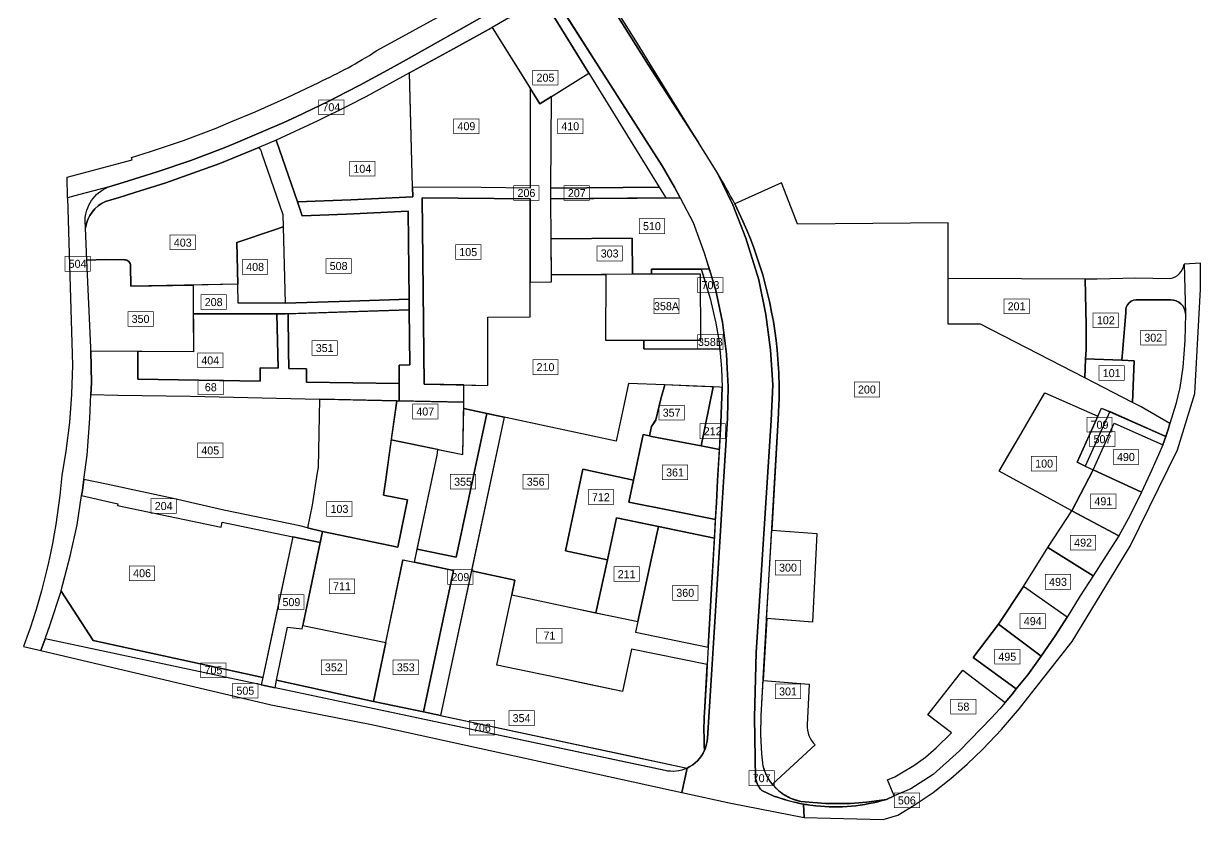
# Model space of a CAD drawing. Header units: metres. Extents: x 178168 to 178830, y 612718 to 613412.
# Drawn here: x 178168 to 178830, y 612718 to 613166 of the extents above; entities that cross this region are included whole.
import ezdxf
from ezdxf.enums import TextEntityAlignment as Align

# ---------------------------------------------------------------- set-up
doc = ezdxf.new("R2010")
doc.units = ezdxf.units.M
doc.header["$MEASUREMENT"] = 0
doc.layers.add('pcell', color=160, linetype='Continuous')
doc.layers.add('scellno', color=160, linetype='Continuous')
doc.styles.add('mvt-nos', font='mvt-nos')

# ---------------------------------------------------------------- blocks, each defined once
blk = doc.blocks.new('Cellno')
at = {"layer": 'scellno', "const_width": 0.25}
blk.add_lwpolyline([(-4.74, -2.76), (-4.74, 2.76), (4.74, 2.76), (4.74, -2.76)], close=True, dxfattribs=at)
at = {"layer": 'scellno', "style": 'mvt-nos'}
blk.add_attdef('CELLNO', text='', height=3, dxfattribs=at).set_placement((0, -1.6), align=Align.CENTER)
at = {"layer": 'scellno', "style": 'mvt-nos', "flags": 1}
for tag, p in [('CODE', (0, -6.25)), ('AREA', (0, -9.26))]:
    blk.add_attdef(tag, text='', height=2.5, dxfattribs=at).set_placement(p, align=Align.CENTER)

msp = doc.modelspace()

# ---------------------------------------------------------------- linework, layer by layer
at = {"layer": 'pcell'}
for points in [[(178491.53, 613189.63), (178490.1, 613188.74, 0.027406), (178490.89, 613187.39), (178500.99, 613171.87), (178519.78, 613142.22), (178547.81, 613098.71), (178520.62, 613142.67), (178514.38, 613152.76), (178502.17, 613172.5), (178491.53, 613189.63)], [(178491.81, 613141.17), (178467.85, 613178.72, 0.191488), (178460.09, 613184.28, 0.191488), (178450.63, 613182.99), (178437.28, 613175.48), (178441.16, 613168.68), (178451.05, 613174.87, -0.396398), (178464.53, 613172.45), (178486.12, 613137.61), (178525.8, 613073.46), (178529.49, 613067.49), (178537.59, 613067.56), (178534.26, 613073.53), (178527.32, 613085.52), (178491.81, 613141.17)], [(178458.66, 613120.44), (178486.12, 613137.61), (178464.53, 613172.45, 0.396398), (178451.05, 613174.87), (178441.16, 613168.68), (178431.86, 613163.29)], [(178315.41, 613008.28), (178351.73, 613009.48), (178385.02, 613010.58), (178384.46, 613059.96), (178349.92, 613058.28), (178324.95, 613057.35), (178322.22, 613065.26), (178310.23, 613100), (178300.47, 613095.92, -0.085499), (178302.1, 613092.94), (178314.08, 613058.2), (178314.26, 613051.32)], [(178300.47, 613095.92, -0.085499), (178302.1, 613092.94), (178314.08, 613058.2), (178314.26, 613051.32), (178309.31, 613049.64), (178288.13, 613042.47), (178288.77, 613018.93), (178228.54, 613017.83), (178228.36, 613029.27, 0.194134), (178227.34, 613031.68, 0.194134), (178224.93, 613032.71), (178214.07, 613032.94), (178203.82, 613032.57), (178202.98, 613050.71, -0.248022), (178214.21, 613065.58), (178222.02, 613067.75), (178230.81, 613070.52), (178248.29, 613076.04), (178278.61, 613086.88)], [(178584.28, 612747.97, -0.048382), (178583.16, 612776.43), (178584.63, 612804.04), (178592.8, 612946.28, 0.018494), (178593.16, 612961.41, 0.02228), (178592.06, 612982.04, 0.092863), (178568.22, 613064.09, 0.02178), (178558.33, 613081.71), (178567.14, 613063.6), (178574.44, 613044.95), (178581.7, 613021.48), (178585.65, 613001.97), (178588.37, 612982.16), (178589.71, 612962.37), (178588.68, 612942.44), (178580.31, 612811.92), (178579.31, 612775.43), (178579.98, 612741.04, 0.127886), (178583.41, 612734.31), (178590.26, 612731.25, 0.06085), (178613.87, 612725.72, 0.050124), (178633.87, 612725.56, 0.050122), (178653.5, 612729.38), (178642.35, 612727.79, -0.055279), (178605.48, 612728.24, -0.28766), (178584.28, 612747.97, -0.048382)], [(178203.82, 613032.57), (178202.98, 613050.71), (178202.83, 613054.71, -0.145568), (178206.4, 613065.99, -0.145481), (178215.55, 613073.48), (178199.13, 613069.3), (178192.99, 613067.56), (178195.66, 612973.41), (178195.25, 612957.25), (178194.04, 612941.16), (178192.01, 612925.13), (178189.65, 612911.54), (178188.54, 612900.24, -0.060895), (178168.19, 612815.38), (178177.98, 612813.07), (178180.32, 612819.61), (178183.24, 612827.77), (178189.31, 612846.47), (178189.41, 612846.8), (178194.43, 612866.16), (178198.39, 612883.72), (178200.85, 612900.12), (178200.85, 612900.13), (178201.27, 612902.94), (178202.1, 612909.19), (178202.11, 612909.19), (178203.93, 612922.82), (178205.56, 612943.46), (178206.11, 612956.93), (178206.39, 612963.55), (178206.12, 612981.29), (178206.09, 612983.5), (178203.82, 613032.57)], [(178589.42, 612737.87, 0.17718), (178605.48, 612728.24, 0.055279), (178642.35, 612727.79), (178653.5, 612729.38), (178657.98, 612731.32), (178654.1, 612740.3), (178654.1, 612740.3), (178654.1, 612740.3), (178654.22, 612740.35), (178658.18, 612742.13), (178662.04, 612744.21), (178668.96, 612748.44), (178675.46, 612753.13), (178681.58, 612758.3), (178690.11, 612766.79), (178676.76, 612776.89), (178696.45, 612802.05), (178720.29, 612783.86), (178724.36, 612788.79), (178726.54, 612791.43), (178702.35, 612809.17), (178716.58, 612827.95), (178730.57, 612848.99), (178744.27, 612870.93), (178757.79, 612891.65), (178716.93, 612913.83), (178729.14, 612934.71), (178735.9, 612946.27), (178742.72, 612957.92), (178772.5, 612944.82), (178774.57, 612949.39), (178774.57, 612949.39), (178810.7, 612933.4), (178812.05, 612937.39), (178813.03, 612940.6), (178796.75, 612950.04), (178791.99, 612952.51), (178765.09, 612966.35), (178706.4, 612996.51), (178688.21, 612996.52), (178688.23, 613022.35), (178688.24, 613053.53), (178603.44, 613052.72), (178602.78, 613054.86), (178594.49, 613076.04), (178568.22, 613064.09, -0.092863), (178592.06, 612982.04, -0.02228), (178593.16, 612961.41, -0.018494), (178592.8, 612946.28), (178589.04, 612880.81), (178614.4, 612878.8), (178611.9, 612829), (178586.18, 612831.04), (178584.21, 612796.19), (178610.15, 612794.14), (178609.01, 612771.36, 0.23175), (178613.49, 612760.09)], [(178206.12, 612981.29), (178206.09, 612983.5), (178203.82, 613032.57), (178214.07, 613032.94), (178224.93, 613032.71, -0.194134), (178227.34, 613031.68, -0.194134), (178228.36, 613029.27), (178228.54, 613017.83), (178263.62, 613018.47), (178263.73, 612980.99), (178206.12, 612981.29)], [(178820.94, 613030.32), (178821.74, 613002.29), (178821.4, 612987.26), (178820.26, 612972.37), (178818.56, 612960.93), (178816.37, 612951.56), (178813.03, 612940.6), (178812.05, 612937.39), (178810.68, 612933.41), (178809.09, 612928.65), (178806.54, 612923), (178802.89, 612914.65), (178797.03, 612902), (178790.72, 612889.23), (178784.22, 612877.45), (178777.06, 612866.43), (178769.77, 612855.12), (178762.57, 612843.83), (178755.21, 612831.88), (178748.37, 612821.33), (178740.49, 612809.83), (178733.04, 612799.37), (178726.54, 612791.43), (178724.36, 612788.79), (178720.29, 612783.86), (178717.39, 612780.35), (178712.7, 612775.24), (178694.73, 612756.61), (178679.9, 612743.3), (178667.25, 612735.32), (178657.98, 612731.32), (178653.5, 612729.38, -0.050122), (178633.87, 612725.56, -0.050124), (178613.87, 612725.72, -0.017466), (178606.96, 612726.72), (178607.32, 612719.17), (178651.66, 612718.09), (178659.91, 612720.54), (178669.2, 612726.09), (178679.75, 612733.26), (178689.85, 612741.09), (178699, 612749.16), (178707.79, 612757.62), (178718.35, 612768.75), (178728.31, 612780.42), (178732.98, 612786.5), (178758.07, 612818.22), (178790.62, 612871.76), (178817.19, 612925.79), (178826.97, 612957.47), (178830.14, 613016.2), (178830.17, 613030.76)], [(178549.38, 613027.45), (178550.22, 613024.71), (178554.4, 613011.03), (178557.64, 612997.14), (178559.24, 612987.57), (178560.08, 612980.26), (178560.8, 612971.65), (178561.16, 612961), (178560.44, 612940.87), (178558.61, 612908.64), (178557.91, 612896.28), (178557.3, 612885.66), (178557.03, 612880.83), (178555.35, 612851.2), (178553.29, 612815), (178552.73, 612805.11), (178552.44, 612799.99), (178551.2, 612778.24, 0.029534), (178551.25, 612757, 0.003978), (178551.38, 612757.29, 0.085425), (178552.91, 612763.87), (178554.93, 612796.31), (178556.06, 612814.44), (178556.06, 612814.44), (178560.16, 612880.16), (178560.95, 612892.86), (178561.89, 612907.85), (178564.12, 612943.58), (178564.51, 612961.55), (178563.99, 612971.65), (178563.58, 612979.57), (178561.28, 612997.6), (178557.52, 613015.41), (178554.68, 613024.73), (178553.85, 613027.45)], [(178820.94, 613030.32), (178821.74, 613002.29, 0.415165), (178813.35, 613010.21), (178795.51, 613010.2, 0.516275), (178788.2, 613003.14), (178786.54, 612982.72), (178786.03, 612976.24), (178765.55, 612977.08), (178765.8, 612982.01), (178765.89, 612996.01), (178765.27, 613022), (178772.12, 613021.97), (178793.6, 613022.56), (178813.07, 613022.24, 0.168508), (178818.41, 613024.92, 0.168508)], [(178792.94, 612975.95), (178786.03, 612976.24), (178786.54, 612982.72), (178788.2, 613003.14, -0.516275), (178795.51, 613010.2), (178813.35, 613010.21, -0.415165), (178821.74, 613002.29), (178821.4, 612987.26), (178820.26, 612972.37), (178818.56, 612960.93), (178816.37, 612951.56), (178813.03, 612940.6), (178796.75, 612950.04), (178791.99, 612952.51)], [(178552.73, 612805.11), (178510.24, 612813.73), (178505.03, 612790.03), (178468.89, 612797.68), (178434.37, 612804.89), (178442.83, 612844.41), (178444.59, 612852.66), (178420.17, 612857.91), (178402.79, 612776.45), (178541.45, 612746.98), (178541.45, 612746.98), (178541.45, 612746.98, 0.182008), (178551.25, 612757, -0.029534), (178551.2, 612778.24)], [(178309.65, 612792.13), (178301.81, 612793.8), (178180.32, 612819.61), (178177.98, 612813.07), (178307.47, 612782.53), (178363.95, 612771.56), (178538.44, 612733.27), (178541.45, 612746.98, -0.161333), (178529, 612745.54), (178309.65, 612792.13)], [(178310.51, 612796.3), (178365.11, 612784.42), (178365.11, 612784.42), (178393.09, 612778.51), (178484.58, 612759.11), (178504.15, 612754.95), (178541.45, 612746.98, -0.163756), (178528.81, 612745.58), (178309.65, 612792.13)], [(178610.15, 612794.14), (178609.01, 612771.36, 0.23175), (178613.49, 612760.09), (178589.42, 612737.87), (178589.42, 612737.87), (178589.42, 612737.87), (178589.42, 612737.87), (178589.42, 612737.87, -0.105122), (178584.28, 612747.97), (178584.28, 612747.97, -0.048299), (178583.16, 612776.47), (178584.21, 612796.19)]]:
    msp.add_lwpolyline(points, format="xyb", close=True, dxfattribs=at)
for points in [[(178427.63, 613170.06), (178385.05, 613146.1), (178375.04, 613140.47), (178357.36, 613130.89), (178350.02, 613127.11), (178339.55, 613121.73), (178321.51, 613113.02), (178314.55, 613109.95), (178303.25, 613104.96), (178288.78, 613098.91), (178280.96, 613095.64), (178262.21, 613088.53), (178243.26, 613082.1), (178224.16, 613076.09), (178215.55, 613073.48), (178199.13, 613069.3), (178192.99, 613067.56), (178192.66, 613079.26), (178229.32, 613088.96), (178228.97, 613090.18), (178239.53, 613093.51), (178258.15, 613099.83), (178276.52, 613106.79), (178284.81, 613110.26), (178298.52, 613115.99), (178316.47, 613123.91), (178334.2, 613132.47, 0.035194), (178366.61, 613150.1), (178375.24, 613154.84), (178421.16, 613180.2)], [(178441.16, 613168.68), (178431.86, 613163.29), (178409.99, 613151.3), (178385.27, 613137.77), (178385.27, 613137.77), (178360.77, 613124.36), (178350.32, 613119.09), (178333.8, 613110.77), (178310.23, 613100), (178300.47, 613095.92), (178278.61, 613086.88), (178278.61, 613086.88), (178278.61, 613086.88), (178248.29, 613076.04), (178230.81, 613070.52), (178222.02, 613067.75), (178214.21, 613065.58), (178214.21, 613065.58, 0.248022), (178202.98, 613050.71), (178202.83, 613054.71, -0.145568), (178206.4, 613065.99, -0.145481), (178215.55, 613073.48), (178224.16, 613076.09), (178243.26, 613082.1), (178262.21, 613088.53), (178280.96, 613095.64), (178288.78, 613098.91), (178303.25, 613104.96), (178314.55, 613109.95), (178321.51, 613113.02), (178339.55, 613121.73), (178350.02, 613127.11), (178357.36, 613130.89), (178375.04, 613140.47), (178385.05, 613146.1), (178427.63, 613170.06)], [(178469.75, 613175.75), (178491.81, 613141.17), (178527.32, 613085.52), (178534.26, 613073.53), (178537.59, 613067.56), (178544.78, 613053.72), (178551.03, 613036.68), (178554.68, 613024.73), (178557.52, 613015.41), (178561.28, 612997.6), (178563.58, 612979.57), (178563.99, 612971.65), (178564.51, 612961.55), (178564.12, 612943.58), (178561.89, 612907.85), (178560.95, 612892.86), (178560.16, 612880.16), (178556.06, 612814.44), (178554.93, 612796.31), (178552.91, 612763.87, -0.085425), (178551.38, 612757.29, -0.003978), (178551.25, 612757, -0.182008), (178541.45, 612746.98), (178538.44, 612733.27), (178565.96, 612727.23), (178607.32, 612719.17), (178606.96, 612726.72, -0.043338), (178590.26, 612731.25), (178583.41, 612734.31, -0.127886), (178579.98, 612741.04), (178579.31, 612775.43), (178580.31, 612811.92), (178588.68, 612942.44), (178588.68, 612942.44), (178589.71, 612962.37), (178588.37, 612982.16), (178585.65, 613001.97), (178581.7, 613021.48), (178574.44, 613044.95), (178567.14, 613063.6), (178558.33, 613081.71), (178547.81, 613098.71), (178519.78, 613142.22), (178500.99, 613171.87)]]:
    msp.add_lwpolyline(points, format="xyb", dxfattribs=at)
at = {"layer": 'pcell', "linetype": 'Continuous'}
for points in [[(178453.21, 613073.07), (178425.68, 613073.3), (178386.99, 613073.63), (178385.84, 613116.74), (178385.27, 613137.77), (178409.99, 613151.3), (178431.86, 613163.29), (178453.21, 613129.16)], [(178525.8, 613073.46), (178464.78, 613072.97), (178465.19, 613124.53), (178486.12, 613137.61)], [(178525.8, 613073.46), (178529.49, 613067.49), (178464.73, 613066.97), (178464.78, 613072.97)], [(178557.37, 612886.78), (178533.13, 612891.6), (178508.67, 612896.46), (178511.31, 612908.83), (178482.69, 612914.92), (178472.94, 612869.13), (178496.58, 612864.1), (178501.65, 612887.63), (178501.65, 612887.63), (178556.77, 612876.25), (178556.77, 612876.25)], [(178555.35, 612851.2), (178556.77, 612876.25), (178525.39, 612882.73), (178521.69, 612866.61), (178513.69, 612829.44), (178512.34, 612823.31), (178553.29, 612815)]]:
    msp.add_lwpolyline(points, close=True, dxfattribs=at)
at = {"layer": 'pcell'}
for points in [[(178387.14, 613068.1), (178386.99, 613073.63), (178385.27, 613137.77), (178360.77, 613124.36), (178350.32, 613119.09), (178333.8, 613110.77), (178310.23, 613100), (178322.22, 613065.26), (178352.32, 613066.37)], [(178453.21, 613129.16), (178453.21, 613073.07), (178425.68, 613073.3), (178386.99, 613073.63), (178387.14, 613068.1), (178352.32, 613066.37), (178322.22, 613065.26), (178324.95, 613057.35), (178349.92, 613058.28), (178384.46, 613059.96), (178385.02, 613010.58), (178385.08, 613004.58), (178385.43, 612973.61), (178379.43, 612973.54), (178379.43, 612963.11), (178379.47, 612953.49), (178415.84, 612952.75), (178415.85, 612962.37), (178393.55, 612962.82), (178392.38, 613067.59), (178453.21, 613067.07), (178453.21, 613020.23), (178465.21, 613020.24), (178464.96, 613044.47), (178464.73, 613066.97), (178464.78, 613072.97), (178465.19, 613124.53), (178458.66, 613120.44)], [(178453.21, 613067.07), (178392.38, 613067.59), (178393.55, 612962.82), (178429.4, 612962.1), (178429.3, 613000.54), (178429.3, 613000.54), (178453.21, 613000.66)], [(178510.56, 613044.84), (178464.96, 613044.47), (178464.73, 613066.97), (178537.59, 613067.56), (178544.78, 613053.72), (178551.03, 613036.68), (178553.85, 613027.45), (178521.41, 613027.49), (178521.41, 613024.59), (178510.67, 613024.55)], [(178315.41, 613008.28), (178288.93, 613008.32), (178288.77, 613018.93), (178288.13, 613042.47), (178309.31, 613049.64), (178314.26, 613051.32)], [(178510.56, 613044.84), (178510.67, 613024.55), (178495.79, 613024.43), (178493.31, 613024.41), (178465.17, 613024.19), (178464.96, 613044.47)], [(178415.85, 612962.37), (178415.85, 612962.37), (178415.85, 612962.37), (178429.4, 612962.1), (178429.3, 613000.54), (178453.21, 613000.66), (178453.21, 613020.23), (178465.21, 613020.24), (178465.21, 613020.24), (178465.17, 613024.19), (178465.17, 613024.19), (178495.79, 613024.43), (178495.48, 612987.46), (178517.17, 612987.48), (178517.17, 612982.75), (178559.83, 612982.42), (178560.08, 612980.26), (178560.8, 612971.65), (178561.16, 612961), (178559.73, 612961.06), (178544.91, 612961.68), (178528.94, 612962.35), (178508.42, 612963.21), (178501.52, 612930.8), (178415.76, 612949.05), (178415.84, 612952.75)], [(178549.19, 612987.52), (178549.19, 612987.52), (178549.04, 613024.7), (178521.41, 613024.59), (178510.67, 613024.55), (178495.79, 613024.43), (178495.48, 612987.46)], [(178517.17, 612982.75), (178517.17, 612987.48), (178549.19, 612987.52), (178549.04, 613024.7), (178521.41, 613024.59), (178521.41, 613027.49), (178549.38, 613027.45), (178554.4, 613011.03), (178557.64, 612997.14), (178559.24, 612987.57), (178559.83, 612982.42)], [(178315.57, 613002.28), (178385.08, 613004.58), (178385.02, 613010.58), (178351.73, 613009.48), (178315.41, 613008.28), (178288.93, 613008.32), (178288.77, 613018.93), (178263.62, 613018.47), (178263.66, 613002.37)], [(178765.09, 612966.35), (178706.4, 612996.51), (178688.21, 612996.52), (178688.23, 613022.35), (178729.51, 613022.16), (178765.27, 613022), (178765.89, 612996.01), (178765.8, 612982.01), (178765.55, 612977.08)], [(178379.43, 612963.09), (178379.43, 612973.54), (178385.43, 612973.61), (178385.08, 613004.58), (178317.07, 613002.33), (178317.31, 612981.94), (178317.43, 612971.65), (178327.43, 612971.48), (178327.3, 612963.98)], [(178379.43, 612963.09), (178327.3, 612963.98), (178327.43, 612971.48), (178317.43, 612971.65), (178317.31, 612981.94), (178317.07, 613002.33), (178315.57, 613002.28), (178310.57, 613002.29), (178311.38, 612971.78), (178301.38, 612971.95), (178301.25, 612964.48), (178232.47, 612965.67), (178232.48, 612981.15), (178206.12, 612981.29), (178206.39, 612963.55), (178206.11, 612956.93), (178221.17, 612956.68), (178262.09, 612955.98), (178334.62, 612954.38), (178337.01, 612954.33), (178378.19, 612953.51), (178379.47, 612953.49)], [(178232.47, 612965.67), (178301.25, 612964.48), (178301.38, 612971.95), (178311.38, 612971.78), (178310.57, 613002.29), (178263.66, 613002.37), (178263.73, 612980.99), (178232.48, 612981.15)], [(178765.55, 612977.08), (178786.03, 612976.24), (178792.94, 612975.95), (178791.99, 612952.51), (178765.09, 612966.35)], [(178508.42, 612963.21), (178501.52, 612930.8), (178438.57, 612944.2), (178420.17, 612857.91), (178444.59, 612852.66), (178444.59, 612852.66), (178444.59, 612852.66), (178442.83, 612844.41), (178479.64, 612836.55), (178489.64, 612834.34), (178490.16, 612834.23), (178496.58, 612864.1), (178472.94, 612869.13), (178482.69, 612914.92), (178511.31, 612908.83), (178516.75, 612934.42), (178520.27, 612933.67), (178521.43, 612939.09), (178523.87, 612942.8), (178526.71, 612954.64), (178528.94, 612962.35)], [(178556.16, 612961.21), (178528.94, 612962.35), (178526.71, 612954.64), (178523.87, 612942.8), (178523.77, 612942.64), (178521.43, 612939.09), (178520.27, 612933.67), (178521.42, 612933.45), (178549.34, 612928.05)], [(178560.44, 612940.87), (178561.16, 612961), (178559.73, 612961.06), (178556.16, 612961.21), (178549.34, 612928.05), (178559.6, 612926.04)], [(178735.9, 612946.27), (178742.72, 612957.92), (178772.5, 612944.82), (178760.81, 612918.98), (178765.29, 612916.75), (178769.82, 612914.64), (178757.79, 612891.65), (178716.93, 612913.83), (178723.16, 612924.48), (178729.14, 612934.71)], [(178328, 612882.05), (178323.6, 612883.12), (178280.81, 612892.02), (178252.43, 612898.47), (178214.78, 612906.49), (178202.11, 612909.19), (178203.93, 612922.82), (178205.56, 612943.46), (178206.11, 612956.93), (178221.17, 612956.68), (178262.09, 612955.98), (178334.62, 612954.38), (178333.83, 612915.97), (178333.42, 612913.14), (178330.52, 612894.76)], [(178384.21, 612897.75), (178370.66, 612900.45), (178371.73, 612907.98), (178378.19, 612953.51), (178334.62, 612954.38), (178333.83, 612915.97), (178333.42, 612913.14), (178330.52, 612894.76), (178328, 612882.05), (178336.4, 612880.01), (178378.65, 612871.24)], [(178415.19, 612923.24), (178415.84, 612952.75), (178378.19, 612953.51), (178375.06, 612931.46), (178415.19, 612923.24)], [(178393.09, 612778.51), (178409.99, 612858.12), (178388.03, 612862.7), (178389.57, 612869.95), (178411.57, 612865.55), (178428.71, 612946.3), (178438.57, 612944.2), (178402.79, 612776.45)], [(178389.57, 612869.95), (178400.78, 612922.94), (178401.01, 612924.39), (178401.28, 612926.09), (178415.19, 612923.24), (178415.76, 612949.05), (178428.71, 612946.3), (178411.57, 612865.55)], [(178774.57, 612949.39), (178779.14, 612947.37), (178765.29, 612916.75), (178760.81, 612918.98)], [(178765.29, 612916.75), (178769.82, 612914.64), (178781.65, 612940.79), (178809.09, 612928.65), (178810.68, 612933.41), (178779.14, 612947.37)], [(178769.82, 612914.64), (178781.65, 612940.79), (178809.09, 612928.65), (178806.54, 612923), (178802.89, 612914.65), (178797.03, 612902)], [(178336.4, 612880.01), (178325.28, 612827.04), (178371.95, 612817.54), (178381.56, 612864.04), (178388.03, 612862.7), (178400.78, 612922.94), (178401.01, 612924.39), (178401.28, 612926.09), (178375.06, 612931.46), (178375.06, 612931.46), (178371.73, 612907.98), (178370.66, 612900.45), (178384.21, 612897.75), (178378.65, 612871.24), (178336.4, 612880.01)], [(178559.6, 612926.04), (178549.34, 612928.05), (178521.42, 612933.45), (178520.27, 612933.67), (178520.27, 612933.67), (178516.75, 612934.42), (178511.31, 612908.83), (178508.67, 612896.46), (178533.13, 612891.6), (178557.37, 612886.78), (178557.91, 612896.28), (178558.61, 612908.64)], [(178757.79, 612891.65), (178769.82, 612914.64), (178797.03, 612902), (178790.72, 612889.23), (178784.22, 612877.45)], [(178336.4, 612880.01), (178328, 612882.05), (178323.6, 612883.12), (178280.81, 612892.02), (178252.43, 612898.47), (178214.78, 612906.49), (178202.11, 612909.19), (178201.29, 612903.04), (178200.87, 612900.23), (178221.28, 612895.52), (178221.1, 612894.56), (178279.39, 612882.42), (178279.93, 612885.2), (178319.74, 612876.91), (178335.08, 612873.73)], [(178302.71, 612797.98), (178207.37, 612818.62), (178189.31, 612846.47), (178189.41, 612846.8), (178194.43, 612866.16), (178198.39, 612883.72), (178200.87, 612900.23), (178221.28, 612895.52), (178221.1, 612894.56), (178279.39, 612882.42), (178279.93, 612885.2), (178319.74, 612876.91)], [(178757.79, 612891.65), (178784.22, 612877.45), (178777.06, 612866.43), (178769.77, 612855.12), (178744.27, 612870.93)], [(178521.69, 612866.61), (178525.39, 612882.73), (178501.65, 612887.63), (178496.58, 612864.1), (178490.16, 612834.23), (178500.25, 612832.13), (178513.69, 612829.44)], [(178586.17, 612831.04), (178588.47, 612871.3), (178589.04, 612880.81), (178614.4, 612878.8), (178611.9, 612829)], [(178319.74, 612876.91), (178309.21, 612828.1), (178302.71, 612797.98), (178301.81, 612793.8), (178309.65, 612792.13), (178310.51, 612796.3), (178316.7, 612826.25), (178324.92, 612825.3), (178335.08, 612873.73)], [(178730.57, 612848.99), (178744.27, 612870.93), (178769.77, 612855.12), (178762.57, 612843.83), (178755.21, 612831.88)], [(178409.99, 612858.12), (178393.09, 612778.51), (178393.09, 612778.51), (178393.09, 612778.51), (178365.11, 612784.42), (178371.95, 612817.54), (178381.63, 612864.02)], [(178301.81, 612793.8), (178180.32, 612819.61), (178183.24, 612827.77), (178189.31, 612846.47), (178207.37, 612818.62), (178302.71, 612797.98)], [(178716.58, 612827.95), (178740.49, 612809.83), (178748.37, 612821.33), (178755.21, 612831.88), (178730.57, 612848.99)], [(178371.95, 612817.54), (178371.95, 612817.54), (178365.11, 612784.42), (178365.11, 612784.42), (178310.51, 612796.3), (178316.7, 612826.25), (178324.92, 612825.3), (178325.28, 612827.04)], [(178716.58, 612827.95), (178702.35, 612809.17), (178726.54, 612791.43), (178733.04, 612799.37), (178740.49, 612809.83)], [(178657.98, 612731.32), (178654.1, 612740.3), (178654.1, 612740.3), (178654.1, 612740.3), (178654.22, 612740.35), (178658.18, 612742.13), (178662.04, 612744.21), (178668.96, 612748.44), (178675.46, 612753.13), (178681.58, 612758.3), (178690.11, 612766.79), (178676.76, 612776.89), (178696.45, 612802.05), (178720.29, 612783.86), (178717.39, 612780.35), (178712.7, 612775.24), (178694.73, 612756.61), (178679.9, 612743.3), (178667.25, 612735.32)]]:
    msp.add_lwpolyline(points, close=True, dxfattribs=at)
at = {"layer": 'pcell', "elevation": 133.74}
msp.add_lwpolyline([(178505.03, 612790.03), (178483.48, 612794.5), (178468.89, 612797.68), (178434.37, 612804.89), (178442.83, 612844.41), (178479.64, 612836.55), (178489.93, 612834.28), (178500.25, 612832.13), (178513.69, 612829.44), (178512.34, 612823.31), (178553.29, 612815), (178552.73, 612805.11), (178510.24, 612813.73)], close=True, dxfattribs=at)

# ---------------------------------------------------------------- block references
at = {"layer": 'scellno'}
ref = msp.add_blockref('Cellno', (178461.76, 613135.1), dxfattribs=dict(at, xscale=1.5, yscale=1.5, zscale=1.5))
ref.add_attrib('CELLNO', '205', dxfattribs={"height": 4.5, "rotation": 360, "style": 'mvt-nos'}).set_placement((178461.76, 613135.1), align=Align.MIDDLE)
ref = msp.add_blockref('Cellno', (178341.32, 613118.49), dxfattribs=dict(at, xscale=1.5, yscale=1.5, zscale=1.5))
ref.add_attrib('CELLNO', '704', dxfattribs={"height": 4.5, "rotation": 360, "style": 'mvt-nos'}).set_placement((178341.32, 613118.49), align=Align.MIDDLE)
ref = msp.add_blockref('Cellno', (178417.29, 613107.8), dxfattribs=dict(at, xscale=1.5, yscale=1.5, zscale=1.5))
ref.add_attrib('CELLNO', '409', dxfattribs={"height": 4.5, "rotation": 360, "style": 'mvt-nos'}).set_placement((178417.29, 613107.8), align=Align.MIDDLE)
ref = msp.add_blockref('Cellno', (178475.7, 613107.8), dxfattribs=dict(at, xscale=1.5, yscale=1.5, zscale=1.5))
ref.add_attrib('CELLNO', '410', dxfattribs={"height": 4.5, "rotation": 360, "style": 'mvt-nos'}).set_placement((178475.7, 613107.8), align=Align.MIDDLE)
ref = msp.add_blockref('Cellno', (178358.73, 613083.9), dxfattribs=dict(at, xscale=1.5, yscale=1.5, zscale=1.5))
ref.add_attrib('CELLNO', '104', dxfattribs={"height": 4.5, "rotation": 360, "style": 'mvt-nos'}).set_placement((178358.73, 613083.9), align=Align.MIDDLE)
ref = msp.add_blockref('Cellno', (178451.06, 613070.28), dxfattribs=dict(at, xscale=1.5, yscale=1.5, zscale=1.5))
ref.add_attrib('CELLNO', '206', dxfattribs={"height": 4.5, "rotation": 360, "style": 'mvt-nos'}).set_placement((178451.06, 613070.28), align=Align.MIDDLE)
ref = msp.add_blockref('Cellno', (178479.37, 613070.2), dxfattribs=dict(at, xscale=1.5, yscale=1.5, zscale=1.5))
ref.add_attrib('CELLNO', '207', dxfattribs={"height": 4.5, "rotation": 360, "style": 'mvt-nos'}).set_placement((178479.37, 613070.2), align=Align.MIDDLE)
ref = msp.add_blockref('Cellno', (178521.65, 613051.63), dxfattribs=dict(at, xscale=1.5, yscale=1.5, zscale=1.5))
ref.add_attrib('CELLNO', '510', dxfattribs={"height": 4.5, "rotation": 360, "style": 'mvt-nos'}).set_placement((178521.65, 613051.63), align=Align.MIDDLE)
at = {"layer": 'scellno', "xscale": 1.5, "yscale": 1.5, "zscale": 1.5}
msp.add_blockref('Cellno', (178257.75, 613042.52), dxfattribs=at).add_auto_attribs({'CELLNO': '403'})
at = {"layer": 'scellno'}
ref = msp.add_blockref('Cellno', (178418.3, 613037.05), dxfattribs=dict(at, xscale=1.5, yscale=1.5, zscale=1.5))
ref.add_attrib('CELLNO', '105', dxfattribs={"height": 4.5, "rotation": 360, "style": 'mvt-nos'}).set_placement((178418.3, 613037.05), align=Align.MIDDLE)
ref = msp.add_blockref('Cellno', (178497.86, 613036.27), dxfattribs=dict(at, xscale=1.5, yscale=1.5, zscale=1.5))
ref.add_attrib('CELLNO', '303', dxfattribs={"height": 4.5, "rotation": 360, "style": 'mvt-nos'}).set_placement((178497.86, 613036.27), align=Align.MIDDLE)
ref = msp.add_blockref('Cellno', (178198.6, 613030.46), dxfattribs=dict(at, xscale=1.5, yscale=1.5, zscale=1.5))
ref.add_attrib('CELLNO', '504', dxfattribs={"height": 4.5, "rotation": 360, "style": 'mvt-nos'}).set_placement((178198.6, 613030.46), align=Align.MIDDLE)
ref = msp.add_blockref('Cellno', (178298.44, 613028.72), dxfattribs=dict(at, xscale=1.5, yscale=1.5, zscale=1.5))
ref.add_attrib('CELLNO', '408', dxfattribs={"height": 4.5, "rotation": 360, "style": 'mvt-nos'}).set_placement((178298.44, 613028.72), align=Align.MIDDLE)
ref = msp.add_blockref('Cellno', (178345.42, 613029.21), dxfattribs=dict(at, xscale=1.5, yscale=1.5, zscale=1.5))
ref.add_attrib('CELLNO', '508', dxfattribs={"height": 4.5, "rotation": 360, "style": 'mvt-nos'}).set_placement((178345.42, 613029.21), align=Align.MIDDLE)
ref = msp.add_blockref('Cellno', (178554.55, 613018.46), dxfattribs=dict(at, xscale=1.5, yscale=1.5, zscale=1.5))
ref.add_attrib('CELLNO', '703', dxfattribs={"height": 4.5, "rotation": 360, "style": 'mvt-nos'}).set_placement((178554.55, 613018.46), align=Align.MIDDLE)
ref = msp.add_blockref('Cellno', (178275.12, 613008.94), dxfattribs=dict(at, xscale=1.5, yscale=1.5, zscale=1.5))
ref.add_attrib('CELLNO', '208', dxfattribs={"height": 4.5, "rotation": 360, "style": 'mvt-nos'}).set_placement((178275.12, 613008.94), align=Align.MIDDLE)
ref = msp.add_blockref('Cellno', (178529.84, 613006.64), dxfattribs=dict(at, xscale=1.5, yscale=1.5, zscale=1.5))
ref.add_attrib('CELLNO', '358A', dxfattribs={"height": 4.5, "rotation": 360, "style": 'mvt-nos'}).set_placement((178529.84, 613006.64), align=Align.MIDDLE)
ref = msp.add_blockref('Cellno', (178726.73, 613006.56), dxfattribs=dict(at, xscale=1.5, yscale=1.5, zscale=1.5))
ref.add_attrib('CELLNO', '201', dxfattribs={"height": 4.5, "rotation": 360, "style": 'mvt-nos'}).set_placement((178726.73, 613006.56), align=Align.MIDDLE)
ref = msp.add_blockref('Cellno', (178234.02, 612999.49), dxfattribs=dict(at, xscale=1.5, yscale=1.5, zscale=1.5))
ref.add_attrib('CELLNO', '350', dxfattribs={"height": 4.5, "rotation": 360, "style": 'mvt-nos'}).set_placement((178234.02, 612999.49), align=Align.MIDDLE)
ref = msp.add_blockref('Cellno', (178776.92, 612998.72), dxfattribs=dict(at, xscale=1.5, yscale=1.5, zscale=1.5))
ref.add_attrib('CELLNO', '102', dxfattribs={"height": 4.5, "rotation": 360, "style": 'mvt-nos'}).set_placement((178776.92, 612998.72), align=Align.MIDDLE)
ref = msp.add_blockref('Cellno', (178554.55, 612986.55), dxfattribs=dict(at, xscale=1.5, yscale=1.5, zscale=1.5))
ref.add_attrib('CELLNO', '358B', dxfattribs={"height": 4.5, "rotation": 360, "style": 'mvt-nos'}).set_placement((178554.55, 612986.55), align=Align.MIDDLE)
ref = msp.add_blockref('Cellno', (178803.62, 612988.95), dxfattribs=dict(at, xscale=1.5, yscale=1.5, zscale=1.5))
ref.add_attrib('CELLNO', '302', dxfattribs={"height": 4.5, "rotation": 360, "style": 'mvt-nos'}).set_placement((178803.62, 612988.95), align=Align.MIDDLE)
ref = msp.add_blockref('Cellno', (178337.57, 612983.12), dxfattribs=dict(at, xscale=1.5, yscale=1.5, zscale=1.5))
ref.add_attrib('CELLNO', '351', dxfattribs={"height": 4.5, "rotation": 360, "style": 'mvt-nos'}).set_placement((178337.57, 612983.12), align=Align.MIDDLE)
ref = msp.add_blockref('Cellno', (178273.21, 612976.16), dxfattribs=dict(at, xscale=1.5, yscale=1.5, zscale=1.5))
ref.add_attrib('CELLNO', '404', dxfattribs={"height": 4.5, "rotation": 360, "style": 'mvt-nos'}).set_placement((178273.21, 612976.16), align=Align.MIDDLE)
ref = msp.add_blockref('Cellno', (178461.78, 612972.36), dxfattribs=dict(at, xscale=1.5, yscale=1.5, zscale=1.5))
ref.add_attrib('CELLNO', '210', dxfattribs={"height": 4.5, "rotation": 360, "style": 'mvt-nos'}).set_placement((178461.78, 612972.36), align=Align.MIDDLE)
ref = msp.add_blockref('Cellno', (178780.23, 612969.02), dxfattribs=dict(at, xscale=1.5, yscale=1.5, zscale=1.5))
ref.add_attrib('CELLNO', '101', dxfattribs={"height": 4.5, "rotation": 360, "style": 'mvt-nos'}).set_placement((178780.23, 612969.02), align=Align.MIDDLE)
ref = msp.add_blockref('Cellno', (178273.51, 612961.08), dxfattribs=dict(at, xscale=1.5, yscale=1.5, zscale=1.5))
ref.add_attrib('CELLNO', '68', dxfattribs={"height": 4.5, "rotation": 360, "style": 'mvt-nos'}).set_placement((178273.51, 612961.08), align=Align.MIDDLE)
ref = msp.add_blockref('Cellno', (178642.56, 612959.79), dxfattribs=dict(at, xscale=1.5, yscale=1.5, zscale=1.5))
ref.add_attrib('CELLNO', '200', dxfattribs={"height": 4.5, "rotation": 360, "style": 'mvt-nos'}).set_placement((178642.56, 612959.79), align=Align.MIDDLE)
ref = msp.add_blockref('Cellno', (178394.15, 612947.43), dxfattribs=dict(at, xscale=1.5, yscale=1.5, zscale=1.5))
ref.add_attrib('CELLNO', '407', dxfattribs={"height": 4.5, "rotation": 360, "style": 'mvt-nos'}).set_placement((178394.15, 612947.43), align=Align.MIDDLE)
ref = msp.add_blockref('Cellno', (178532.72, 612946.77), dxfattribs=dict(at, xscale=1.5, yscale=1.5, zscale=1.5))
ref.add_attrib('CELLNO', '357', dxfattribs={"height": 4.5, "rotation": 360, "style": 'mvt-nos'}).set_placement((178532.72, 612946.77), align=Align.MIDDLE)
ref = msp.add_blockref('Cellno', (178773.38, 612939.97), dxfattribs=dict(at, xscale=1.5, yscale=1.5, zscale=1.5))
ref.add_attrib('CELLNO', '709', dxfattribs={"height": 4.5, "rotation": 360, "style": 'mvt-nos'}).set_placement((178773.38, 612939.97), align=Align.MIDDLE)
ref = msp.add_blockref('Cellno', (178555.81, 612936.36), dxfattribs=dict(at, xscale=1.5, yscale=1.5, zscale=1.5))
ref.add_attrib('CELLNO', '212', dxfattribs={"height": 4.5, "rotation": 360, "style": 'mvt-nos'}).set_placement((178555.81, 612936.36), align=Align.MIDDLE)
ref = msp.add_blockref('Cellno', (178775.04, 612931.86), dxfattribs=dict(at, xscale=1.5, yscale=1.5, zscale=1.5))
ref.add_attrib('CELLNO', '507', dxfattribs={"height": 4.5, "rotation": 360, "style": 'mvt-nos'}).set_placement((178775.04, 612931.86), align=Align.MIDDLE)
ref = msp.add_blockref('Cellno', (178273.21, 612925.54), dxfattribs=dict(at, xscale=1.5, yscale=1.5, zscale=1.5))
ref.add_attrib('CELLNO', '405', dxfattribs={"height": 4.5, "rotation": 360, "style": 'mvt-nos'}).set_placement((178273.21, 612925.54), align=Align.MIDDLE)
ref = msp.add_blockref('Cellno', (178788.22, 612921.82), dxfattribs=dict(at, xscale=1.5, yscale=1.5, zscale=1.5))
ref.add_attrib('CELLNO', '490', dxfattribs={"height": 4.5, "rotation": 360, "style": 'mvt-nos'}).set_placement((178788.22, 612921.82), align=Align.MIDDLE)
ref = msp.add_blockref('Cellno', (178742.23, 612918.14), dxfattribs=dict(at, xscale=1.5, yscale=1.5, zscale=1.5))
ref.add_attrib('CELLNO', '100', dxfattribs={"height": 4.5, "rotation": 360, "style": 'mvt-nos'}).set_placement((178742.23, 612918.14), align=Align.MIDDLE)
ref = msp.add_blockref('Cellno', (178415.39, 612907.93), dxfattribs=dict(at, xscale=1.5, yscale=1.5, zscale=1.5))
ref.add_attrib('CELLNO', '355', dxfattribs={"height": 4.5, "rotation": 360, "style": 'mvt-nos'}).set_placement((178415.39, 612907.93), align=Align.MIDDLE)
ref = msp.add_blockref('Cellno', (178456.27, 612907.93), dxfattribs=dict(at, xscale=1.5, yscale=1.5, zscale=1.5))
ref.add_attrib('CELLNO', '356', dxfattribs={"height": 4.5, "rotation": 360, "style": 'mvt-nos'}).set_placement((178456.27, 612907.93), align=Align.MIDDLE)
ref = msp.add_blockref('Cellno', (178534.63, 612913.16), dxfattribs=dict(at, xscale=1.5, yscale=1.5, zscale=1.5))
ref.add_attrib('CELLNO', '361', dxfattribs={"height": 4.5, "rotation": 360, "style": 'mvt-nos'}).set_placement((178534.63, 612913.16), align=Align.MIDDLE)
ref = msp.add_blockref('Cellno', (178247.01, 612894.27), dxfattribs=dict(at, xscale=1.5, yscale=1.5, zscale=1.5))
ref.add_attrib('CELLNO', '204', dxfattribs={"height": 4.5, "rotation": 360, "style": 'mvt-nos'}).set_placement((178247.01, 612894.27), align=Align.MIDDLE)
ref = msp.add_blockref('Cellno', (178492.93, 612899.29), dxfattribs=dict(at, xscale=1.5, yscale=1.5, zscale=1.5))
ref.add_attrib('CELLNO', '712', dxfattribs={"height": 4.5, "rotation": 360, "style": 'mvt-nos'}).set_placement((178492.93, 612899.29), align=Align.MIDDLE)
ref = msp.add_blockref('Cellno', (178775.56, 612896.99), dxfattribs=dict(at, xscale=1.5, yscale=1.5, zscale=1.5))
ref.add_attrib('CELLNO', '491', dxfattribs={"height": 4.5, "rotation": 360, "style": 'mvt-nos'}).set_placement((178775.56, 612896.99), align=Align.MIDDLE)
ref = msp.add_blockref('Cellno', (178345.89, 612892.68), dxfattribs=dict(at, xscale=1.5, yscale=1.5, zscale=1.5))
ref.add_attrib('CELLNO', '103', dxfattribs={"height": 4.5, "rotation": 360, "style": 'mvt-nos'}).set_placement((178345.89, 612892.68), align=Align.MIDDLE)
ref = msp.add_blockref('Cellno', (178764.16, 612873.7), dxfattribs=dict(at, xscale=1.5, yscale=1.5, zscale=1.5))
ref.add_attrib('CELLNO', '492', dxfattribs={"height": 4.5, "rotation": 360, "style": 'mvt-nos'}).set_placement((178764.16, 612873.7), align=Align.MIDDLE)
ref = msp.add_blockref('Cellno', (178234.86, 612856.52), dxfattribs=dict(at, xscale=1.5, yscale=1.5, zscale=1.5))
ref.add_attrib('CELLNO', '406', dxfattribs={"height": 4.5, "rotation": 360, "style": 'mvt-nos'}).set_placement((178234.86, 612856.52), align=Align.MIDDLE)
ref = msp.add_blockref('Cellno', (178413.89, 612854.34), dxfattribs=dict(at, xscale=1.5, yscale=1.5, zscale=1.5))
ref.add_attrib('CELLNO', '209', dxfattribs={"height": 4.5, "rotation": 360, "style": 'mvt-nos'}).set_placement((178413.89, 612854.34), align=Align.MIDDLE)
ref = msp.add_blockref('Cellno', (178507.42, 612856.01), dxfattribs=dict(at, xscale=1.5, yscale=1.5, zscale=1.5))
ref.add_attrib('CELLNO', '211', dxfattribs={"height": 4.5, "rotation": 360, "style": 'mvt-nos'}).set_placement((178507.42, 612856.01), align=Align.MIDDLE)
ref = msp.add_blockref('Cellno', (178598.17, 612859.66), dxfattribs=dict(at, xscale=1.5, yscale=1.5, zscale=1.5))
ref.add_attrib('CELLNO', '300', dxfattribs={"height": 4.5, "rotation": 360, "style": 'mvt-nos'}).set_placement((178598.17, 612859.66), align=Align.MIDDLE)
ref = msp.add_blockref('Cellno', (178347.32, 612849.21), dxfattribs=dict(at, xscale=1.5, yscale=1.5, zscale=1.5))
ref.add_attrib('CELLNO', '711', dxfattribs={"height": 4.5, "rotation": 360, "style": 'mvt-nos'}).set_placement((178347.32, 612849.21), align=Align.MIDDLE)
ref = msp.add_blockref('Cellno', (178750.06, 612851.66), dxfattribs=dict(at, xscale=1.5, yscale=1.5, zscale=1.5))
ref.add_attrib('CELLNO', '493', dxfattribs={"height": 4.5, "rotation": 360, "style": 'mvt-nos'}).set_placement((178750.06, 612851.66), align=Align.MIDDLE)
ref = msp.add_blockref('Cellno', (178540.37, 612845.5), dxfattribs=dict(at, xscale=1.5, yscale=1.5, zscale=1.5))
ref.add_attrib('CELLNO', '360', dxfattribs={"height": 4.5, "rotation": 360, "style": 'mvt-nos'}).set_placement((178540.37, 612845.5), align=Align.MIDDLE)
ref = msp.add_blockref('Cellno', (178318.86, 612840.27), dxfattribs=dict(at, xscale=1.5, yscale=1.5, zscale=1.5))
ref.add_attrib('CELLNO', '509', dxfattribs={"height": 4.5, "rotation": 360, "style": 'mvt-nos'}).set_placement((178318.86, 612840.27), align=Align.MIDDLE)
ref = msp.add_blockref('Cellno', (178735.85, 612829.57), dxfattribs=dict(at, xscale=1.5, yscale=1.5, zscale=1.5))
ref.add_attrib('CELLNO', '494', dxfattribs={"height": 4.5, "rotation": 360, "style": 'mvt-nos'}).set_placement((178735.85, 612829.57), align=Align.MIDDLE)
ref = msp.add_blockref('Cellno', (178463.99, 612821.43), dxfattribs=dict(at, xscale=1.5, yscale=1.5, zscale=1.5))
ref.add_attrib('CELLNO', '71', dxfattribs={"height": 4.5, "rotation": 360, "style": 'mvt-nos'}).set_placement((178463.99, 612821.43), align=Align.MIDDLE)
ref = msp.add_blockref('Cellno', (178721.52, 612809.57), dxfattribs=dict(at, xscale=1.5, yscale=1.5, zscale=1.5))
ref.add_attrib('CELLNO', '495', dxfattribs={"height": 4.5, "rotation": 360, "style": 'mvt-nos'}).set_placement((178721.52, 612809.57), align=Align.MIDDLE)
ref = msp.add_blockref('Cellno', (178275, 612801.96), dxfattribs=dict(at, xscale=1.5, yscale=1.5, zscale=1.5))
ref.add_attrib('CELLNO', '705', dxfattribs={"height": 4.5, "rotation": 360, "style": 'mvt-nos'}).set_placement((178275, 612801.96), align=Align.MIDDLE)
ref = msp.add_blockref('Cellno', (178342.72, 612803.59), dxfattribs=dict(at, xscale=1.5, yscale=1.5, zscale=1.5))
ref.add_attrib('CELLNO', '352', dxfattribs={"height": 4.5, "rotation": 360, "style": 'mvt-nos'}).set_placement((178342.72, 612803.59), align=Align.MIDDLE)
ref = msp.add_blockref('Cellno', (178383.18, 612803.59), dxfattribs=dict(at, xscale=1.5, yscale=1.5, zscale=1.5))
ref.add_attrib('CELLNO', '353', dxfattribs={"height": 4.5, "rotation": 360, "style": 'mvt-nos'}).set_placement((178383.18, 612803.59), align=Align.MIDDLE)
ref = msp.add_blockref('Cellno', (178292.95, 612790.47), dxfattribs=dict(at, xscale=1.5, yscale=1.5, zscale=1.5))
ref.add_attrib('CELLNO', '505', dxfattribs={"height": 4.5, "rotation": 360, "style": 'mvt-nos'}).set_placement((178292.95, 612790.47), align=Align.MIDDLE)
ref = msp.add_blockref('Cellno', (178598.17, 612790.05), dxfattribs=dict(at, xscale=1.5, yscale=1.5, zscale=1.5))
ref.add_attrib('CELLNO', '301', dxfattribs={"height": 4.5, "rotation": 360, "style": 'mvt-nos'}).set_placement((178598.17, 612790.05), align=Align.MIDDLE)
ref = msp.add_blockref('Cellno', (178696.84, 612781.52), dxfattribs=dict(at, xscale=1.5, yscale=1.5, zscale=1.5))
ref.add_attrib('CELLNO', '58', dxfattribs={"height": 4.5, "rotation": 360, "style": 'mvt-nos'}).set_placement((178696.84, 612781.52), align=Align.MIDDLE)
ref = msp.add_blockref('Cellno', (178448.32, 612775.03), dxfattribs=dict(at, xscale=1.5, yscale=1.5, zscale=1.5))
ref.add_attrib('CELLNO', '354', dxfattribs={"height": 4.5, "rotation": 360, "style": 'mvt-nos'}).set_placement((178448.32, 612775.03), align=Align.MIDDLE)
ref = msp.add_blockref('Cellno', (178426.01, 612769.65), dxfattribs=dict(at, xscale=1.5, yscale=1.5, zscale=1.5))
ref.add_attrib('CELLNO', '706', dxfattribs={"height": 4.5, "rotation": 360, "style": 'mvt-nos'}).set_placement((178426.01, 612769.65), align=Align.MIDDLE)
ref = msp.add_blockref('Cellno', (178583.34, 612741.29), dxfattribs=dict(at, xscale=1.5, yscale=1.5, zscale=1.5))
ref.add_attrib('CELLNO', '707', dxfattribs={"height": 4.5, "rotation": 360, "style": 'mvt-nos'}).set_placement((178583.34, 612741.29), align=Align.MIDDLE)
ref = msp.add_blockref('Cellno', (178665.03, 612728.8), dxfattribs=dict(at, xscale=1.5, yscale=1.5, zscale=1.5))
ref.add_attrib('CELLNO', '506', dxfattribs={"height": 4.5, "rotation": 360, "style": 'mvt-nos'}).set_placement((178665.03, 612728.8), align=Align.MIDDLE)

doc.saveas('drawing.dxf')
